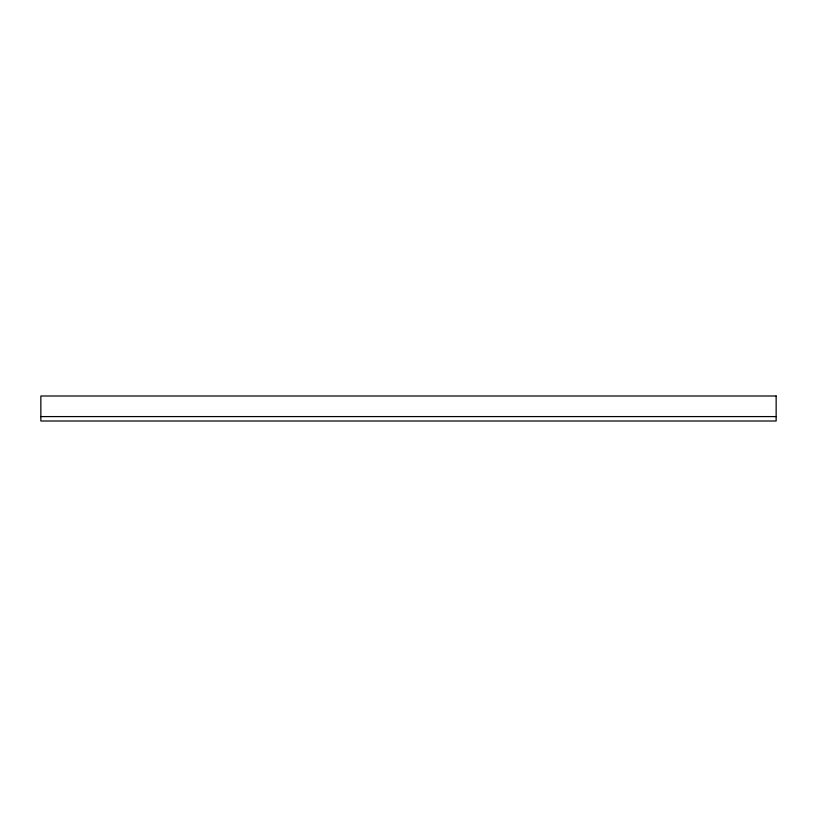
<?xml version="1.0" encoding="UTF-8"?>
<svg xmlns="http://www.w3.org/2000/svg" width="817" height="817" viewBox="0 0 817 817"><rect width="100%" height="100%" fill="white"/><g stroke="black" fill="none" stroke-linecap="round" stroke-linejoin="round"><path stroke-width="1.23" d="M40.85 416.588L776.15 416.588M776.15 396L40.85 396L40.85 421L776.15 421L776.15 396"/></g></svg>
